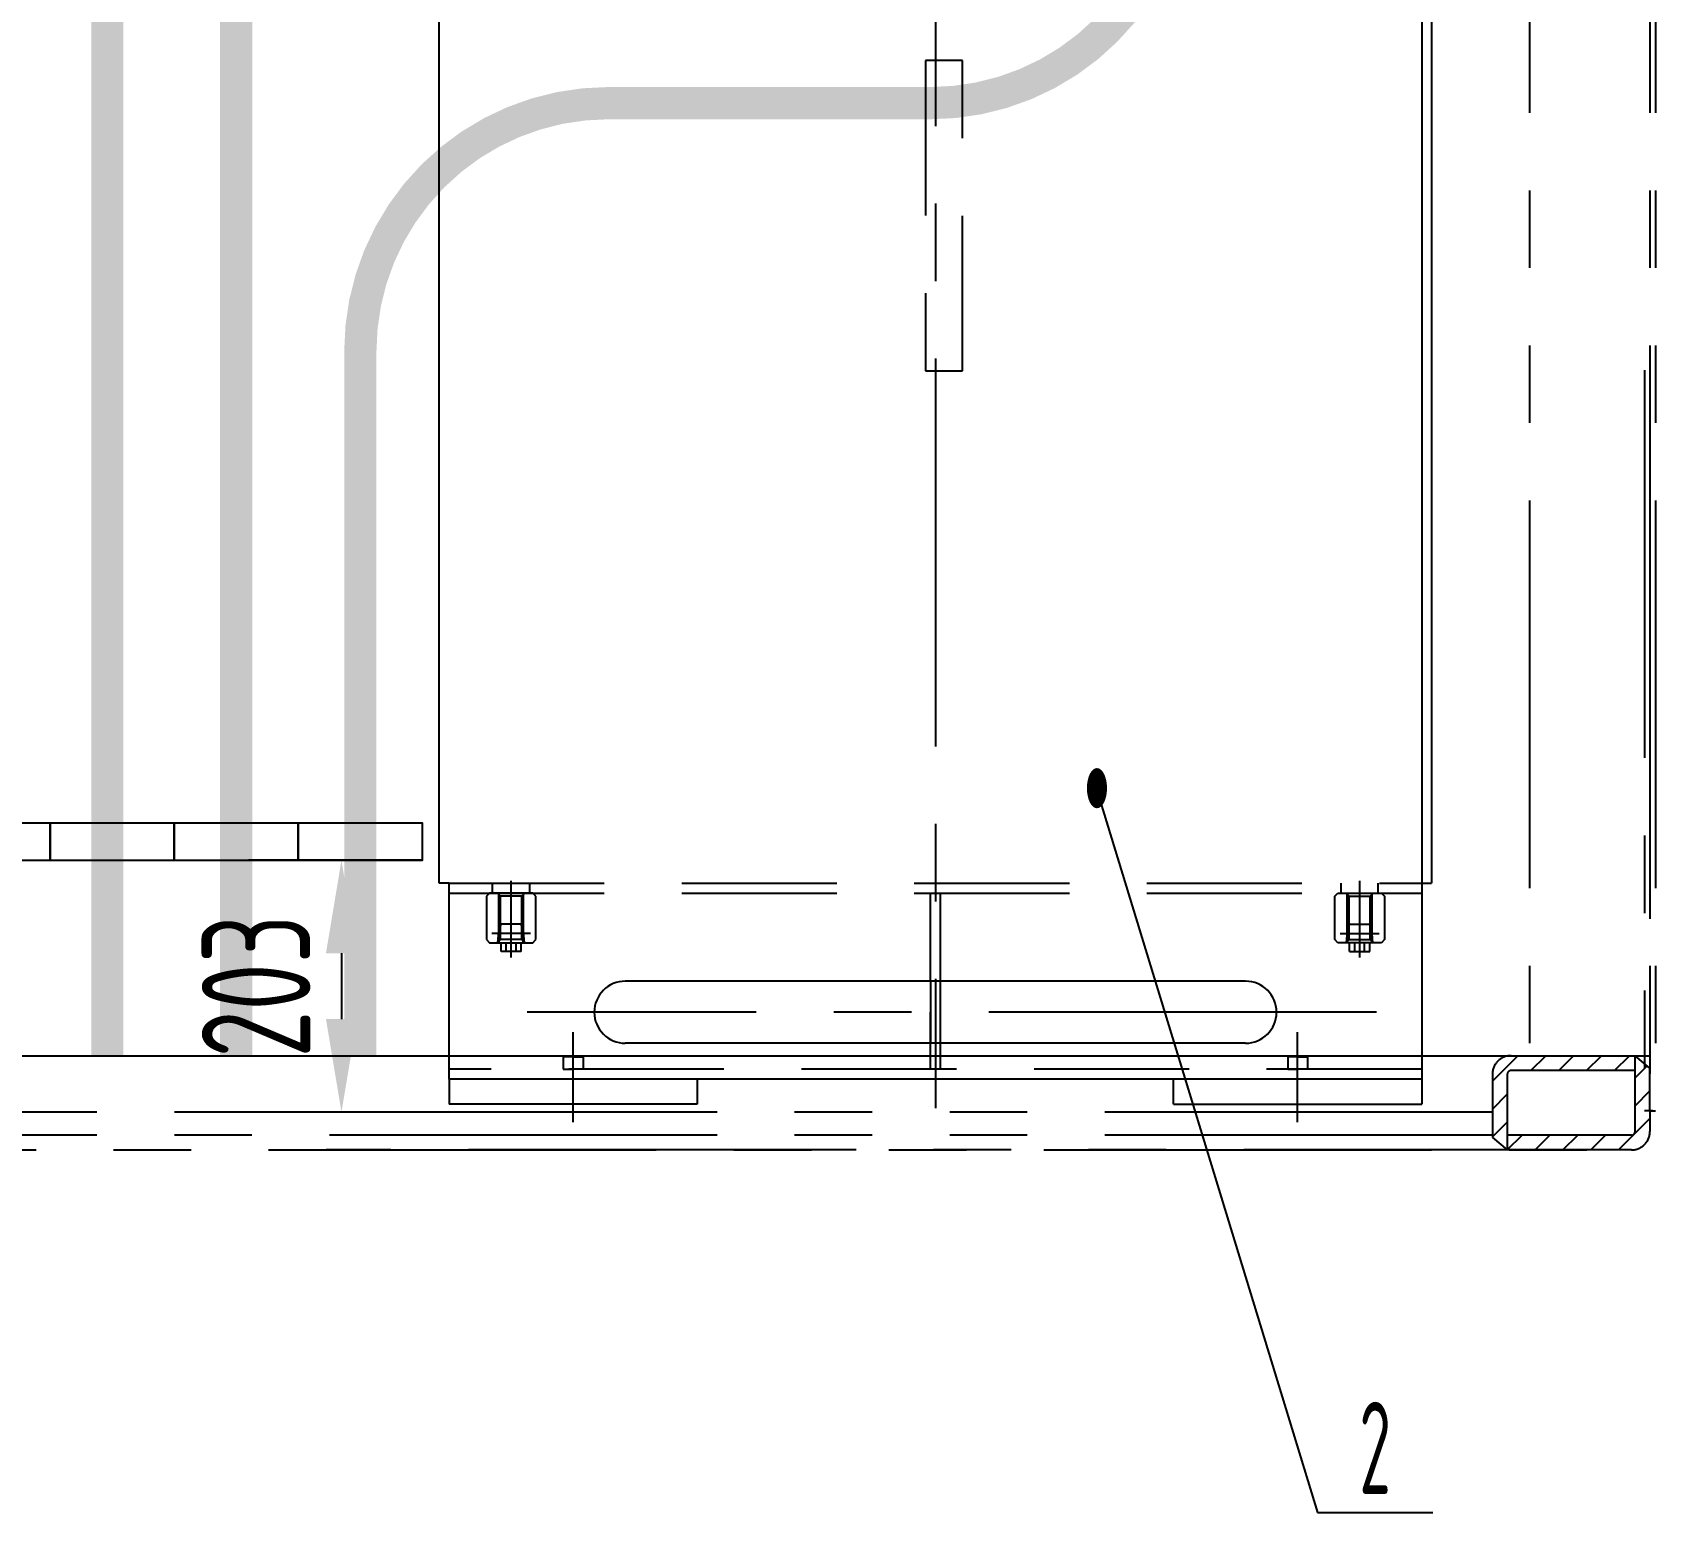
# Model space of a CAD drawing. Header units: millimetres. Extents: x 87 to 10587, y 0 to 7425.
# Drawn here: x 2271 to 3579, y 1987 to 3180 of the extents above; entities that cross this region are included whole.
import ezdxf
from ezdxf.enums import TextEntityAlignment as Align

# ---------------------------------------------------------------- set-up
doc = ezdxf.new("R2010")
doc.units = ezdxf.units.MM
doc.header["$LTSCALE"] = 250
for name, pattern in [('F', [0.75, 0.5, -0.25]), ('G', [2, 1.25, -0.25, 0.25, -0.25]), ('K', [2.5, 1.25, -0.25, 0.25, -0.25, 0.25, -0.25])]:
    doc.linetypes.add(name, pattern=pattern)
for name, color, linetype in [('01', 7, 'Continuous'), ('02', 1, 'Continuous'), ('04', 2, 'F'), ('05', 4, 'G'), ('07', 6, 'K'), ('08', 1, 'Continuous'), ('11', 3, 'Continuous')]:
    doc.layers.add(name, color=color, linetype=linetype)
doc.styles.get("Standard").update_dxf_attribs({"font": 'isocp', "width": 0.707, "bigfont": 'intecad.shx'})
doc.dimstyles.new('INTE', dxfattribs={"dimscale": 25, "dimtxt": 3.5, "dimasz": 3, "dimexe": 3, "dimexo": 0, "dimgap": 1, "dimtad": 1, "dimdec": 1, "dimdsep": 46, "dimtxsty": 'Standard', "dimcen": 0, "dimclrd": 1, "dimclre": 1, "dimclrt": 3, "dimadec": 0, "dimazin": 0, "dimtfac": 1, "dimtdec": 1, "dimtmove": 0, "dimatfit": 0, "dimfxl": 1, "dimarcsym": 0})

# ---------------------------------------------------------------- blocks, each defined once
blk = doc.blocks.new('*U89')
at = {"layer": '01'}
for p, q in [((-7, 8.1), (-7, -8.1)), ((-7, 4), (0, 4)), ((0, 10.7), (15, 9.4)), ((15, 9.4), (15, -9.4)), ((-7, -4), (0, -4)), ((0, -10.7), (15, -9.4))]:
    blk.add_line(p, q, dxfattribs=at)
at = {"layer": '01', "color": 7, "linetype": 'Continuous'}
for p, q in [((-7, 8.1), (0, 8.1)), ((0, -10.7), (0, 10.7)), ((-7, -8.1), (0, -8.1))]:
    blk.add_line(p, q, dxfattribs=at)
at = {"layer": '02', "color": 1, "linetype": 'Continuous'}
for p, q in [((0, 9.7), (15, 8.4)), ((0, -9.7), (15, -8.4))]:
    blk.add_line(p, q, dxfattribs=at)
at = {"layer": '05'}
for p, q in [((7.5, 15.7), (7.5, -15.7)), ((-12, 0), (20, 0))]:
    blk.add_line(p, q, dxfattribs=at)
blk = doc.blocks.new('*D115')
at = {"layer": '08', "color": 1, "lineweight": -2}
for p, q in [((2585.4, 2513.1), (2445.2, 2513.1)), ((2520.2, 2438.1), (2520.2, 2385.1)), ((2585.4, 2310.1), (2445.2, 2310.1))]:
    blk.add_line(p, q, dxfattribs=at)
at = {"layer": '08', "color": 1}
for points in [[(2507.7, 2438.1), (2532.7, 2438.1), (2520.2, 2513.1)], [(2507.7, 2385.1), (2532.7, 2385.1), (2520.2, 2310.1)]]:
    blk.add_solid(points, dxfattribs=at)
at = {"layer": 'Defpoints', "color": 0}
for p in [(2585.4, 2513.1), (2520.2, 2310.1), (2585.4, 2310.1)]:
    blk.add_point(p, dxfattribs=at)
at = {"layer": '08', "color": 3, "insert": (2451.4, 2411.6), "char_height": 87.5, "attachment_point": 5, "rotation": 90}
blk.add_mtext('203', dxfattribs=at)

msp = doc.modelspace()

# ---------------------------------------------------------------- hatches: boundary and pattern name
at = {"layer": '07', "linetype": 'K'}
h = msp.add_hatch(dxfattribs=at)
h.set_pattern_fill('ANSI31', color=6, scale=5, style=0)
h.set_pattern_definition([(45, (-30401.414, 5955.704), (-11.22532, 11.22532), [])])
h.paths.add_polyline_path([(3562.993, 2343.584), (3562.993, 2355.584), (3462.993, 2355.584, 0.41421356), (3447.993, 2340.584), (3447.993, 2289.584), (3459.993, 2279.584), (3459.993, 2340.584, -0.41421356), (3462.993, 2343.584)])
h.paths.add_polyline_path([(3459.993, 2291.584), (3459.993, 2279.584), (3559.993, 2279.584, 0.41421356), (3574.993, 2294.584), (3574.993, 2311.084), (3574.993, 2345.584), (3562.993, 2355.584), (3562.993, 2294.584, -0.41421356), (3559.993, 2291.584)])

# ---------------------------------------------------------------- linework, layer by layer
at = {"layer": '01'}
for p, q in [((2598.993, 2494.623), (2598.993, 3353.623)), ((3390.993, 3353.623), (3390.993, 2316.623)), ((3398.993, 3353.623), (3398.993, 2494.623)), ((2606.993, 2494.623), (2598.993, 2494.623)), ((2606.993, 2336.623), (2606.993, 2494.623)), ((2994.993, 2486.623), (3002.993, 2486.623)), ((3390.993, 2494.623), (3398.993, 2494.623)), ((2994.993, 2415.623), (2994.993, 2365.623)), ((2994.993, 2415.623), (2994.993, 2365.623)), ((3002.993, 2365.623), (3002.993, 2415.623)), ((3002.993, 2365.623), (3002.993, 2415.623)), ((2698.993, 2354.623), (2698.993, 2344.623)), ((2706.993, 2354.623), (2698.993, 2354.623)), ((2698.993, 2354.623), (2698.993, 2344.623)), ((2706.993, 2354.623), (2698.993, 2354.623)), ((2698.993, 2344.623), (2706.993, 2344.623)), ((2698.993, 2344.623), (2706.993, 2344.623)), ((2706.993, 2354.623), (2714.993, 2354.623)), ((2706.993, 2354.623), (2714.993, 2354.623)), ((2714.993, 2344.623), (2706.993, 2344.623)), ((2714.993, 2344.623), (2706.993, 2344.623)), ((2714.993, 2354.623), (2714.993, 2344.623)), ((2714.993, 2354.623), (2714.993, 2344.623)), ((3282.993, 2354.623), (3282.993, 2344.623)), ((3290.993, 2354.623), (3282.993, 2354.623)), ((3282.993, 2354.623), (3282.993, 2344.623)), ((3290.993, 2354.623), (3282.993, 2354.623)), ((3282.993, 2344.623), (3290.993, 2344.623)), ((3282.993, 2344.623), (3290.993, 2344.623)), ((3290.993, 2354.623), (3298.993, 2354.623)), ((3290.993, 2354.623), (3298.993, 2354.623)), ((3298.993, 2344.623), (3290.993, 2344.623)), ((3298.993, 2344.623), (3290.993, 2344.623)), ((3298.993, 2354.623), (3298.993, 2344.623)), ((3298.993, 2354.623), (3298.993, 2344.623)), ((2606.993, 2336.623), (2606.993, 2316.623)), ((2606.993, 2336.623), (2606.993, 2316.623)), ((2806.993, 2336.623), (2806.993, 2316.623)), ((2806.993, 2336.623), (2806.993, 2316.623)), ((3190.993, 2316.623), (3190.993, 2336.623)), ((3190.993, 2316.623), (3190.993, 2336.623))]:
    msp.add_line(p, q, dxfattribs=at)
at = {"layer": '01', "color": 7, "linetype": 'Continuous'}
for p, q in [((3248.993, 2415.623), (2748.993, 2415.623)), ((3248.993, 2415.623), (2748.993, 2415.623)), ((3248.993, 2365.623), (2748.993, 2365.623)), ((3248.993, 2365.623), (2748.993, 2365.623)), ((3390.993, 2336.623), (2606.993, 2336.623)), ((3390.993, 2336.623), (2606.993, 2336.623)), ((2806.993, 2316.623), (2606.993, 2316.623)), ((2806.993, 2316.623), (2606.993, 2316.623)), ((3190.993, 2316.623), (3390.993, 2316.623)), ((3190.993, 2316.623), (3390.993, 2316.623))]:
    msp.add_line(p, q, dxfattribs=at)
for points in [[(2185.409, 2513.102), (2285.409, 2513.102), (2285.409, 2543.102), (2185.409, 2543.102)], [(2285.409, 2513.102), (2385.409, 2513.102), (2385.409, 2543.102), (2285.409, 2543.102)], [(2385.409, 2513.102), (2485.409, 2513.102), (2485.409, 2543.102), (2385.409, 2543.102)], [(2485.409, 2513.102), (2585.409, 2513.102), (2585.409, 2543.102), (2485.409, 2543.102)]]:
    msp.add_lwpolyline(points, close=True, dxfattribs=at)
msp.add_arc((2748.993, 2390.623), 25, 90, 270, dxfattribs=at)
msp.add_arc((2748.993, 2390.623), 25, 90, 270, dxfattribs=at)
at = {"layer": '01'}
msp.add_arc((3248.993, 2390.623), 25, 270, 90, dxfattribs=at)
msp.add_arc((3248.993, 2390.623), 25, 270, 90, dxfattribs=at)
at = {"layer": '02'}
for p, q in [((3129.224, 2569.667), (3306.975, 1987.357)), ((3306.975, 1987.357), (3399.975, 1987.357))]:
    msp.add_line(p, q, dxfattribs=at)
at = {"layer": '02', "color": 1, "linetype": 'Continuous'}
msp.add_line((1208.493, 2355.584), (3574.993, 2355.584), dxfattribs=at)
at = {"layer": '04', "color": 2, "linetype": 'F'}
for p, q in [((2606.993, 2494.623), (3390.993, 2494.623)), ((2606.993, 2486.623), (3390.993, 2486.623)), ((2639.493, 2486.623), (2636.993, 2484.123)), ((2639.493, 2486.623), (2636.993, 2484.123)), ((2674.493, 2486.623), (2639.493, 2486.623)), ((2641.993, 2486.623), (2641.993, 2494.623)), ((2648.493, 2484.123), (2645.993, 2486.623)), ((2665.493, 2484.123), (2667.993, 2486.623)), ((2671.993, 2486.623), (2671.993, 2494.623)), ((2676.993, 2484.123), (2674.493, 2486.623)), ((2994.993, 2415.623), (2994.993, 2486.623)), ((2994.993, 2415.623), (2994.993, 2486.623)), ((3002.993, 2415.623), (3002.993, 2486.623)), ((3002.993, 2415.623), (3002.993, 2486.623)), ((3320.993, 2484.123), (3323.493, 2486.623)), ((3323.493, 2486.623), (3358.493, 2486.623)), ((3325.993, 2486.623), (3325.993, 2494.623)), ((3332.493, 2484.123), (3329.993, 2486.623)), ((3349.493, 2484.123), (3351.993, 2486.623)), ((3355.993, 2486.623), (3355.993, 2494.623)), ((3358.493, 2486.623), (3360.993, 2484.123)), ((3358.493, 2486.623), (3360.993, 2484.123)), ((2636.993, 2484.123), (2636.993, 2449.123)), ((2646.993, 2447.623), (2646.993, 2485.623)), ((2648.493, 2449.123), (2648.493, 2484.123)), ((2665.493, 2484.123), (2648.493, 2484.123)), ((2665.493, 2449.123), (2665.493, 2484.123)), ((2666.993, 2447.623), (2666.993, 2485.623)), ((2676.993, 2449.123), (2676.993, 2484.123)), ((3320.993, 2449.123), (3320.993, 2484.123)), ((3330.993, 2447.623), (3330.993, 2485.623)), ((3332.493, 2449.123), (3332.493, 2484.123)), ((3332.493, 2484.123), (3349.493, 2484.123)), ((3349.493, 2449.123), (3349.493, 2484.123)), ((3350.993, 2447.623), (3350.993, 2485.623)), ((3360.993, 2484.123), (3360.993, 2449.123)), ((2636.993, 2449.123), (2639.493, 2446.623)), ((2648.493, 2449.123), (2645.993, 2446.623)), ((2665.493, 2449.123), (2648.493, 2449.123)), ((2667.993, 2446.623), (2665.493, 2449.123)), ((2674.493, 2446.623), (2676.993, 2449.123)), ((3323.493, 2446.623), (3320.993, 2449.123)), ((3329.993, 2446.623), (3332.493, 2449.123)), ((3332.493, 2449.123), (3349.493, 2449.123)), ((3349.493, 2449.123), (3351.993, 2446.623)), ((3360.993, 2449.123), (3358.493, 2446.623)), ((2639.493, 2446.623), (2674.493, 2446.623)), ((3358.493, 2446.623), (3323.493, 2446.623)), ((2994.993, 2344.623), (2994.993, 2390.623)), ((2994.993, 2344.623), (2994.993, 2390.623)), ((3002.993, 2344.623), (3002.993, 2390.623)), ((3002.993, 2344.623), (3002.993, 2390.623)), ((3390.993, 2344.623), (2606.993, 2344.623)), ((3390.993, 2344.623), (2606.993, 2344.623))]:
    msp.add_line(p, q, dxfattribs=at)
msp.add_lwpolyline([(2990.909, 3157.724), (2990.909, 2907.609), (3020.909, 2907.609), (3020.909, 3157.724)], close=True, dxfattribs=at)
at = {"layer": '05', "color": 4, "linetype": 'G'}
for p, q in [((2998.993, 3417.424), (2998.993, 2313.264)), ((2656.993, 2449.284), (2656.993, 2496.489)), ((3340.993, 2449.284), (3340.993, 2496.489)), ((3354.613, 2390.623), (2669.948, 2390.623)), ((3354.613, 2390.623), (2669.948, 2390.623)), ((2706.993, 2301.917), (2706.993, 2374.514)), ((2706.993, 2301.917), (2706.993, 2374.514)), ((3290.993, 2301.917), (3290.993, 2374.514)), ((3290.993, 2301.917), (3290.993, 2374.514))]:
    msp.add_line(p, q, dxfattribs=at)
at = {"layer": '07', "color": 6, "linetype": 'K'}
for p, q in [((3477.993, 5928.084), (3477.993, 2311.084)), ((3574.993, 5928.084), (3574.993, 2311.084)), ((3579.493, 5928.084), (3579.493, 2311.084)), ((3570.493, 2908.084), (3570.493, 2311.084)), ((3574.993, 2903.425), (3574.993, 2311.084)), ((3460.529, 2355.584), (3562.993, 2355.584)), ((3562.993, 2294.584), (3562.993, 2355.584)), ((3562.993, 2294.584), (3562.993, 2355.584)), ((3574.993, 2345.584), (3562.993, 2355.584)), ((3574.993, 2345.584), (3562.993, 2355.584)), ((3562.993, 2343.584), (3462.993, 2343.584)), ((3562.993, 2343.584), (3462.993, 2343.584)), ((3574.993, 2311.084), (3574.993, 2345.584)), ((3574.993, 2311.084), (3574.993, 2345.584)), ((3447.993, 2340.584), (3447.993, 2289.584)), ((3447.993, 2340.584), (3447.993, 2289.584)), ((3459.993, 2340.584), (3459.993, 2279.584)), ((3459.993, 2340.584), (3459.993, 2279.584)), ((3447.993, 2310.084), (1195.993, 2310.084)), ((3577.243, 2311.084), (3570.493, 2311.084)), ((3574.993, 2311.084), (3579.493, 2311.084)), ((3574.993, 2311.084), (3579.493, 2311.084)), ((3574.993, 2311.084), (3574.993, 2294.584)), ((3574.993, 2311.084), (3579.493, 2311.084)), ((3574.993, 2311.084), (3574.993, 2294.584)), ((3574.993, 2311.084), (3579.493, 2311.084)), ((3447.993, 2291.584), (1323.493, 2291.584)), ((3559.993, 2291.584), (3459.993, 2291.584)), ((1211.493, 2279.584), (3559.993, 2279.584)), ((3559.993, 2279.584), (2507.993, 2279.584)), ((3447.993, 2289.584), (3459.993, 2279.584)), ((3447.993, 2289.584), (3459.993, 2279.584))]:
    msp.add_line(p, q, dxfattribs=at)
at = {"layer": '07', "color": 6, "linetype": 'K', "const_width": 26}
msp.add_lwpolyline([(2535.409, 2355.584), (2535.409, 2923.372, -0.41421356), (2735.409, 3123.372), (2994.857, 3123.372, 0.41421356), (3194.857, 3323.372), (3194.857, 4128.856), (3235.37, 4241.584)], format="xyb", dxfattribs=at)
for points in [[(2435.409, 2355.584), (2435.409, 3285.334)], [(2331.488, 2355.584), (2331.488, 3255.334)]]:
    msp.add_lwpolyline(points, dxfattribs=at)
at = {"layer": '07', "color": 6, "linetype": 'K'}
for centre, radius, start, end in [((3462.993, 2340.584), 15, 90, 180), ((3462.993, 2340.584), 15, 90, 180), ((3462.993, 2340.584), 3, 90, 180), ((3462.993, 2340.584), 3, 90, 180), ((3559.993, 2294.584), 15, 270, 0), ((3559.993, 2294.584), 3, 270, 0), ((3559.993, 2294.584), 3, 270, 0), ((3559.993, 2294.584), 15, 270, 0)]:
    msp.add_arc(centre, radius, start, end, dxfattribs=at)

# ---------------------------------------------------------------- block references
at = {"layer": '01', "xscale": -1, "rotation": 270}
msp.add_blockref('*U89', (2656.993, 2446.623), dxfattribs=at)
at = {"layer": '01', "rotation": 90}
msp.add_blockref('*U89', (3340.993, 2446.623), dxfattribs=at)

# ---------------------------------------------------------------- texts
at = {"layer": '02', "width": 0.605172}
msp.add_text('●', height=30, dxfattribs=at).set_placement((3120.224, 2554.667), (3138.224, 2554.667), align=Align.FIT)
at = {"layer": '11', "width": 0.562593}
msp.add_text('2', height=74.246, dxfattribs=at).set_placement((3340.734, 2002.357), (3366.217, 2002.357), align=Align.FIT)

# ---------------------------------------------------------------- dimensions: what is measured, and where the dimension line sits
at = {"layer": '08'}
dim = msp.add_linear_dim(base=(2520.19, 2310.084), p1=(2585.409, 2513.102), p2=(2585.409, 2310.084), angle=90, dimstyle='INTE', dxfattribs=at)
dim.commit()
dim.dimension.update_dxf_attribs({"geometry": '*D115', "text_midpoint": (2451.431, 2411.593)})

doc.saveas('drawing.dxf')
